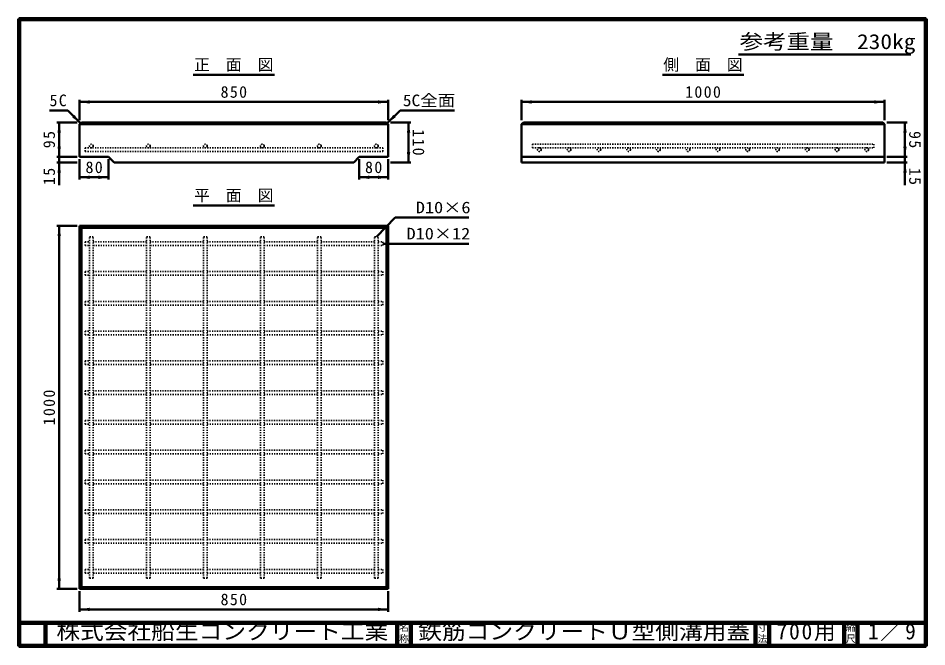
# Model space of a CAD drawing. Units: millimetres, scale not verified. Extents: x 100 to 4105, y 100 to 2870.
import ezdxf
from ezdxf.enums import TextEntityAlignment as Align

# ---------------------------------------------------------------- set-up
doc = ezdxf.new("R2010")
doc.units = ezdxf.units.MM
doc.header["$LTSCALE"] = 5
doc.linetypes.add('USER1', pattern=[2.2, 1, -1.2])
doc.layers.add('V-nasSTD', color=7, linetype='USER1', lineweight=35)
doc.styles.add('ＭＳ ゴシック', font='')
doc.styles.get('ＭＳ ゴシック').set_extended_font_data('MS Gothic')

msp = doc.modelspace()

# ---------------------------------------------------------------- hatches: boundary and pattern name
at = {"layer": 'V-nasSTD'}
for points in [[(415.737, 2508.286), (370.737, 2500.786), (415.737, 2493.286)], [(1685.737, 2493.286), (1730.737, 2500.786), (1685.737, 2508.286)], [(2363.737, 2508.286), (2318.737, 2500.786), (2363.737, 2493.286)], [(3873.737, 2493.286), (3918.737, 2500.786), (3873.737, 2508.286)], [(348.221, 2443.909), (374.737, 2406.786), (337.614, 2433.303)], [(1753.254, 2443.909), (1726.737, 2406.786), (1763.861, 2433.303)], [(288.237, 2365.786), (280.737, 2410.786), (273.237, 2365.786)], [(1813.237, 2365.786), (1820.737, 2410.786), (1828.237, 2365.786)], [(4001.237, 2365.786), (4008.737, 2410.786), (4016.237, 2365.786)], [(273.237, 2303.786), (280.737, 2258.786), (288.237, 2303.786)], [(4016.237, 2303.786), (4008.737, 2258.786), (4001.237, 2303.786)], [(1828.237, 2279.786), (1820.737, 2234.786), (1813.237, 2279.786)], [(288.237, 2189.786), (280.737, 2234.786), (273.237, 2189.786)], [(4001.237, 2189.786), (4008.737, 2234.786), (4016.237, 2189.786)], [(415.737, 2176.286), (370.737, 2168.786), (415.737, 2161.286)], [(453.737, 2161.286), (498.737, 2168.786), (453.737, 2176.286)], [(1647.737, 2176.286), (1602.737, 2168.786), (1647.737, 2161.286)], [(1685.737, 2161.286), (1730.737, 2168.786), (1685.737, 2176.286)], [(288.237, 1909.786), (280.737, 1954.786), (273.237, 1909.786)], [(273.237, 399.786), (280.737, 354.786), (288.237, 399.786)], [(415.737, 257.286), (370.737, 264.786), (415.737, 272.286)], [(1685.737, 272.286), (1730.737, 264.786), (1685.737, 257.286)]]:
    msp.add_hatch(color=256, dxfattribs=at).paths.add_polyline_path(points)

# ---------------------------------------------------------------- linework, layer by layer
at = {"layer": 'V-nasSTD', "linetype": 'Continuous', "lineweight": 100}
for p, q in [((105, 2865), (105, 105)), ((4100, 2865), (105, 2865)), ((4100, 105), (4100, 2865)), ((105, 205), (4100, 205)), ((220, 205), (220, 105)), ((1770, 205), (1770, 105)), ((1830, 205), (1830, 105)), ((3350, 205), (3350, 105)), ((3410, 205), (3410, 105)), ((3740, 205), (3740, 105)), ((3800, 205), (3800, 105)), ((105, 105), (4100, 105))]:
    msp.add_line(p, q, dxfattribs=at)
at = {"layer": 'V-nasSTD', "linetype": 'Continuous', "lineweight": 50}
for p, q in [((3275.5, 2709.753), (4035, 2709.753)), ((871.237, 2620.786), (1230.237, 2620.786)), ((2939.237, 2620.786), (3298.237, 2620.786)), ((370.737, 2510.786), (370.737, 2420.786)), ((1730.737, 2500.786), (370.737, 2500.786)), ((1730.737, 2510.786), (1730.737, 2420.786)), ((2318.737, 2510.786), (2318.737, 2420.786)), ((3918.737, 2500.786), (2318.737, 2500.786)), ((3918.737, 2510.786), (3918.737, 2420.786)), ((318.169, 2463.355), (238.169, 2463.355)), ((374.737, 2406.786), (318.169, 2463.355)), ((1726.737, 2406.786), (1783.306, 2463.355)), ((1783.306, 2463.355), (2023.306, 2463.355)), ((360.737, 2410.786), (270.737, 2410.786)), ((280.737, 2410.786), (280.737, 2258.786)), ((370.737, 2402.786), (378.737, 2410.786)), ((1722.737, 2410.786), (378.737, 2410.786)), ((1722.737, 2410.786), (1730.737, 2402.786)), ((1740.737, 2410.786), (1830.737, 2410.786)), ((1820.737, 2410.786), (1820.737, 2234.786)), ((2318.737, 2402.786), (2326.737, 2410.786)), ((3910.737, 2410.786), (2326.737, 2410.786)), ((3910.737, 2410.786), (3918.737, 2402.786)), ((3928.737, 2410.786), (4018.737, 2410.786)), ((4008.737, 2410.786), (4008.737, 2258.786)), ((370.737, 2402.786), (370.737, 2258.786)), ((1730.737, 2402.786), (370.737, 2402.786)), ((1730.737, 2258.786), (1730.737, 2402.786)), ((2318.737, 2402.786), (2318.737, 2234.786)), ((3918.737, 2402.786), (2318.737, 2402.786)), ((3918.737, 2234.786), (3918.737, 2402.786)), ((360.737, 2258.786), (270.737, 2258.786)), ((280.737, 2258.786), (280.737, 2234.786)), ((370.737, 2258.786), (498.737, 2258.786)), ((370.737, 2248.786), (370.737, 2158.786)), ((498.737, 2258.786), (522.737, 2234.786)), ((498.737, 2248.786), (498.737, 2158.786)), ((1578.737, 2234.786), (1602.737, 2258.786)), ((1602.737, 2258.786), (1730.737, 2258.786)), ((1602.737, 2248.786), (1602.737, 2158.786)), ((1730.737, 2248.786), (1730.737, 2158.786)), ((2318.737, 2258.786), (3918.737, 2258.786)), ((3928.737, 2258.786), (4018.737, 2258.786)), ((4008.737, 2258.786), (4008.737, 2234.786)), ((360.737, 2234.786), (270.737, 2234.786)), ((280.737, 2234.786), (280.737, 2134.786)), ((522.737, 2234.786), (1578.737, 2234.786)), ((1740.737, 2234.786), (1830.737, 2234.786)), ((2318.737, 2234.786), (3918.737, 2234.786)), ((3928.737, 2234.786), (4018.737, 2234.786)), ((4008.737, 2234.786), (4008.737, 2134.786)), ((370.737, 2168.786), (498.737, 2168.786)), ((1602.737, 2168.786), (1730.737, 2168.786)), ((871.237, 2044.786), (1230.237, 2044.786)), ((1678.737, 1906.786), (1761.737, 1991.639)), ((2086.737, 1991.639), (1761.737, 1991.639)), ((270.737, 1954.786), (360.737, 1954.786)), ((280.737, 1954.786), (280.737, 354.786)), ((370.737, 1954.786), (370.737, 354.786)), ((1730.737, 1954.786), (370.737, 1954.786)), ((370.737, 1954.786), (378.737, 1946.786)), ((378.737, 362.786), (378.737, 1946.786)), ((1722.737, 1946.786), (378.737, 1946.786)), ((1722.737, 1946.786), (1730.737, 1954.786)), ((1722.737, 362.786), (1722.737, 1946.786)), ((1730.737, 354.786), (1730.737, 1954.786)), ((2086.737, 1876.386), (1706.737, 1876.386)), ((370.737, 354.786), (378.737, 362.786)), ((378.737, 362.786), (1722.737, 362.786)), ((1722.737, 362.786), (1730.737, 354.786)), ((270.737, 354.786), (360.737, 354.786)), ((370.737, 354.786), (1730.737, 354.786)), ((370.737, 254.786), (370.737, 344.786)), ((1730.737, 254.786), (1730.737, 344.786)), ((1730.737, 264.786), (370.737, 264.786))]:
    msp.add_line(p, q, dxfattribs=at)
at = {"layer": 'V-nasSTD'}
for p, q in [((394.737, 2298.786), (394.737, 2282.786)), ((394.737, 2298.786), (1706.737, 2298.786)), ((1706.737, 2298.786), (1706.737, 2282.786)), ((2366.737, 2314.786), (3870.737, 2314.786)), ((2366.737, 2298.786), (2366.737, 2314.786)), ((2366.737, 2298.786), (3870.737, 2298.786)), ((3870.737, 2298.786), (3870.737, 2314.786)), ((394.737, 2282.786), (1706.737, 2282.786)), ((394.737, 1868.386), (394.737, 1884.386)), ((394.737, 1884.386), (414.737, 1884.386)), ((414.737, 402.786), (414.737, 1906.786)), ((430.737, 1906.786), (414.737, 1906.786)), ((430.737, 402.786), (430.737, 1906.786)), ((665.937, 1884.386), (430.737, 1884.386)), ((665.937, 402.786), (665.937, 1906.786)), ((681.937, 1906.786), (665.937, 1906.786)), ((681.937, 402.786), (681.937, 1906.786)), ((917.137, 1884.386), (681.937, 1884.386)), ((917.137, 402.786), (917.137, 1906.786)), ((933.137, 1906.786), (917.137, 1906.786)), ((933.137, 402.786), (933.137, 1906.786)), ((1168.337, 1884.386), (933.137, 1884.386)), ((1168.337, 402.786), (1168.337, 1906.786)), ((1184.337, 1906.786), (1168.337, 1906.786)), ((1184.337, 402.786), (1184.337, 1906.786)), ((1419.537, 1884.386), (1184.337, 1884.386)), ((1419.537, 402.786), (1419.537, 1906.786)), ((1435.537, 1906.786), (1419.537, 1906.786)), ((1435.537, 402.786), (1435.537, 1906.786)), ((1670.737, 1884.386), (1435.537, 1884.386)), ((1670.737, 402.786), (1670.737, 1906.786)), ((1686.737, 1906.786), (1670.737, 1906.786)), ((1686.737, 402.786), (1686.737, 1906.786)), ((1686.737, 1884.386), (1706.737, 1884.386)), ((1706.737, 1868.386), (1706.737, 1884.386)), ((394.737, 1868.386), (414.737, 1868.386)), ((430.737, 1868.386), (665.937, 1868.386)), ((681.937, 1868.386), (917.137, 1868.386)), ((933.137, 1868.386), (1168.337, 1868.386)), ((1184.337, 1868.386), (1419.537, 1868.386)), ((1435.537, 1868.386), (1670.737, 1868.386)), ((1686.737, 1868.386), (1706.737, 1868.386)), ((394.737, 1737.186), (394.737, 1753.186)), ((394.737, 1753.186), (414.737, 1753.186)), ((394.737, 1737.186), (414.737, 1737.186)), ((665.937, 1753.186), (430.737, 1753.186)), ((430.737, 1737.186), (665.937, 1737.186)), ((917.137, 1753.186), (681.937, 1753.186)), ((681.937, 1737.186), (917.137, 1737.186)), ((1168.337, 1753.186), (933.137, 1753.186)), ((933.137, 1737.186), (1168.337, 1737.186)), ((1419.537, 1753.186), (1184.337, 1753.186)), ((1184.337, 1737.186), (1419.537, 1737.186)), ((1670.737, 1753.186), (1435.537, 1753.186)), ((1435.537, 1737.186), (1670.737, 1737.186)), ((1686.737, 1753.186), (1706.737, 1753.186)), ((1686.737, 1737.186), (1706.737, 1737.186)), ((1706.737, 1737.186), (1706.737, 1753.186)), ((394.737, 1605.986), (394.737, 1621.986)), ((394.737, 1621.986), (414.737, 1621.986)), ((394.737, 1605.986), (414.737, 1605.986)), ((665.937, 1621.986), (430.737, 1621.986)), ((430.737, 1605.986), (665.937, 1605.986)), ((917.137, 1621.986), (681.937, 1621.986)), ((681.937, 1605.986), (917.137, 1605.986)), ((1168.337, 1621.986), (933.137, 1621.986)), ((933.137, 1605.986), (1168.337, 1605.986)), ((1419.537, 1621.986), (1184.337, 1621.986)), ((1184.337, 1605.986), (1419.537, 1605.986)), ((1670.737, 1621.986), (1435.537, 1621.986)), ((1435.537, 1605.986), (1670.737, 1605.986)), ((1686.737, 1621.986), (1706.737, 1621.986)), ((1686.737, 1605.986), (1706.737, 1605.986)), ((1706.737, 1605.986), (1706.737, 1621.986)), ((394.737, 1474.786), (394.737, 1490.786)), ((394.737, 1490.786), (414.737, 1490.786)), ((665.937, 1490.786), (430.737, 1490.786)), ((917.137, 1490.786), (681.937, 1490.786)), ((1168.337, 1490.786), (933.137, 1490.786)), ((1419.537, 1490.786), (1184.337, 1490.786)), ((1670.737, 1490.786), (1435.537, 1490.786)), ((1686.737, 1490.786), (1706.737, 1490.786)), ((1706.737, 1474.786), (1706.737, 1490.786)), ((394.737, 1474.786), (414.737, 1474.786)), ((430.737, 1474.786), (665.937, 1474.786)), ((681.937, 1474.786), (917.137, 1474.786)), ((933.137, 1474.786), (1168.337, 1474.786)), ((1184.337, 1474.786), (1419.537, 1474.786)), ((1435.537, 1474.786), (1670.737, 1474.786)), ((1686.737, 1474.786), (1706.737, 1474.786)), ((394.737, 1343.586), (394.737, 1359.586)), ((394.737, 1359.586), (414.737, 1359.586)), ((394.737, 1343.586), (414.737, 1343.586)), ((665.937, 1359.586), (430.737, 1359.586)), ((430.737, 1343.586), (665.937, 1343.586)), ((917.137, 1359.586), (681.937, 1359.586)), ((681.937, 1343.586), (917.137, 1343.586)), ((1168.337, 1359.586), (933.137, 1359.586)), ((933.137, 1343.586), (1168.337, 1343.586)), ((1419.537, 1359.586), (1184.337, 1359.586)), ((1184.337, 1343.586), (1419.537, 1343.586)), ((1670.737, 1359.586), (1435.537, 1359.586)), ((1435.537, 1343.586), (1670.737, 1343.586)), ((1686.737, 1359.586), (1706.737, 1359.586)), ((1686.737, 1343.586), (1706.737, 1343.586)), ((1706.737, 1343.586), (1706.737, 1359.586)), ((394.737, 1212.386), (394.737, 1228.386)), ((394.737, 1228.386), (414.737, 1228.386)), ((394.737, 1212.386), (414.737, 1212.386)), ((665.937, 1228.386), (430.737, 1228.386)), ((430.737, 1212.386), (665.937, 1212.386)), ((917.137, 1228.386), (681.937, 1228.386)), ((681.937, 1212.386), (917.137, 1212.386)), ((1168.337, 1228.386), (933.137, 1228.386)), ((933.137, 1212.386), (1168.337, 1212.386)), ((1419.537, 1228.386), (1184.337, 1228.386)), ((1184.337, 1212.386), (1419.537, 1212.386)), ((1670.737, 1228.386), (1435.537, 1228.386)), ((1435.537, 1212.386), (1670.737, 1212.386)), ((1686.737, 1228.386), (1706.737, 1228.386)), ((1686.737, 1212.386), (1706.737, 1212.386)), ((1706.737, 1212.386), (1706.737, 1228.386)), ((394.737, 1081.186), (394.737, 1097.186)), ((394.737, 1097.186), (414.737, 1097.186)), ((665.937, 1097.186), (430.737, 1097.186)), ((917.137, 1097.186), (681.937, 1097.186)), ((1168.337, 1097.186), (933.137, 1097.186)), ((1419.537, 1097.186), (1184.337, 1097.186)), ((1670.737, 1097.186), (1435.537, 1097.186)), ((1686.737, 1097.186), (1706.737, 1097.186)), ((1706.737, 1081.186), (1706.737, 1097.186)), ((394.737, 1081.186), (414.737, 1081.186)), ((430.737, 1081.186), (665.937, 1081.186)), ((681.937, 1081.186), (917.137, 1081.186)), ((933.137, 1081.186), (1168.337, 1081.186)), ((1184.337, 1081.186), (1419.537, 1081.186)), ((1435.537, 1081.186), (1670.737, 1081.186)), ((1686.737, 1081.186), (1706.737, 1081.186)), ((394.737, 949.986), (394.737, 965.986)), ((394.737, 965.986), (414.737, 965.986)), ((665.937, 965.986), (430.737, 965.986)), ((917.137, 965.986), (681.937, 965.986)), ((1168.337, 965.986), (933.137, 965.986)), ((1419.537, 965.986), (1184.337, 965.986)), ((1670.737, 965.986), (1435.537, 965.986)), ((1686.737, 965.986), (1706.737, 965.986)), ((1706.737, 949.986), (1706.737, 965.986)), ((394.737, 949.986), (414.737, 949.986)), ((430.737, 949.986), (665.937, 949.986)), ((681.937, 949.986), (917.137, 949.986)), ((933.137, 949.986), (1168.337, 949.986)), ((1184.337, 949.986), (1419.537, 949.986)), ((1435.537, 949.986), (1670.737, 949.986)), ((1686.737, 949.986), (1706.737, 949.986)), ((394.737, 818.786), (394.737, 834.786)), ((394.737, 834.786), (414.737, 834.786)), ((394.737, 818.786), (414.737, 818.786)), ((665.937, 834.786), (430.737, 834.786)), ((430.737, 818.786), (665.937, 818.786)), ((917.137, 834.786), (681.937, 834.786)), ((681.937, 818.786), (917.137, 818.786)), ((1168.337, 834.786), (933.137, 834.786)), ((933.137, 818.786), (1168.337, 818.786)), ((1419.537, 834.786), (1184.337, 834.786)), ((1184.337, 818.786), (1419.537, 818.786)), ((1670.737, 834.786), (1435.537, 834.786)), ((1435.537, 818.786), (1670.737, 818.786)), ((1686.737, 834.786), (1706.737, 834.786)), ((1686.737, 818.786), (1706.737, 818.786)), ((1706.737, 818.786), (1706.737, 834.786)), ((394.737, 687.586), (394.737, 703.586)), ((394.737, 703.586), (414.737, 703.586)), ((394.737, 687.586), (414.737, 687.586)), ((665.937, 703.586), (430.737, 703.586)), ((430.737, 687.586), (665.937, 687.586)), ((917.137, 703.586), (681.937, 703.586)), ((681.937, 687.586), (917.137, 687.586)), ((1168.337, 703.586), (933.137, 703.586)), ((933.137, 687.586), (1168.337, 687.586)), ((1419.537, 703.586), (1184.337, 703.586)), ((1184.337, 687.586), (1419.537, 687.586)), ((1670.737, 703.586), (1435.537, 703.586)), ((1435.537, 687.586), (1670.737, 687.586)), ((1686.737, 703.586), (1706.737, 703.586)), ((1686.737, 687.586), (1706.737, 687.586)), ((1706.737, 687.586), (1706.737, 703.586)), ((394.737, 556.386), (394.737, 572.386)), ((394.737, 572.386), (414.737, 572.386)), ((665.937, 572.386), (430.737, 572.386)), ((917.137, 572.386), (681.937, 572.386)), ((1168.337, 572.386), (933.137, 572.386)), ((1419.537, 572.386), (1184.337, 572.386)), ((1670.737, 572.386), (1435.537, 572.386)), ((1686.737, 572.386), (1706.737, 572.386)), ((1706.737, 556.386), (1706.737, 572.386)), ((394.737, 556.386), (414.737, 556.386)), ((430.737, 556.386), (665.937, 556.386)), ((681.937, 556.386), (917.137, 556.386)), ((933.137, 556.386), (1168.337, 556.386)), ((1184.337, 556.386), (1419.537, 556.386)), ((1435.537, 556.386), (1670.737, 556.386)), ((1686.737, 556.386), (1706.737, 556.386)), ((394.737, 425.186), (394.737, 441.186)), ((394.737, 441.186), (414.737, 441.186)), ((665.937, 441.186), (430.737, 441.186)), ((917.137, 441.186), (681.937, 441.186)), ((1168.337, 441.186), (933.137, 441.186)), ((1419.537, 441.186), (1184.337, 441.186)), ((1670.737, 441.186), (1435.537, 441.186)), ((1686.737, 441.186), (1706.737, 441.186)), ((1706.737, 425.186), (1706.737, 441.186)), ((394.737, 425.186), (414.737, 425.186)), ((430.737, 402.786), (414.737, 402.786)), ((430.737, 425.186), (665.937, 425.186)), ((681.937, 402.786), (665.937, 402.786)), ((681.937, 425.186), (917.137, 425.186)), ((933.137, 402.786), (917.137, 402.786)), ((933.137, 425.186), (1168.337, 425.186)), ((1184.337, 402.786), (1168.337, 402.786)), ((1184.337, 425.186), (1419.537, 425.186)), ((1435.537, 402.786), (1419.537, 402.786)), ((1435.537, 425.186), (1670.737, 425.186)), ((1686.737, 402.786), (1670.737, 402.786)), ((1686.737, 425.186), (1706.737, 425.186))]:
    msp.add_line(p, q, dxfattribs=at)
at = {"layer": 'V-nasSTD', "linetype": 'Continuous', "lineweight": 13}
msp.add_lwpolyline([(100, 100), (100, 2870), (4105, 2870), (4105, 100)], close=True, dxfattribs=at)
at = {"layer": 'V-nasSTD'}
for centre in [(422.737, 2306.786), (673.937, 2306.786), (925.137, 2306.786), (1176.337, 2306.786), (1427.537, 2306.786), (1678.737, 2306.786), (2397.137, 2290.786), (2528.337, 2290.786), (2659.537, 2290.786), (2790.737, 2290.786), (2921.937, 2290.786), (3053.137, 2290.786), (3184.337, 2290.786), (3315.537, 2290.786), (3446.737, 2290.786), (3577.937, 2290.786), (3709.137, 2290.786), (3840.337, 2290.786)]:
    msp.add_circle(centre, 8, dxfattribs=at)

# ---------------------------------------------------------------- texts
at = {"layer": 'V-nasSTD', "style": 'ＭＳ ゴシック'}
for s, height, width, p in [('参考重量\u3000230kg', 65.98, 1.15, (3279.5, 2799.753)), ('5C全面', 51.32, 1.1, (1795.306, 2533.355)), ('D10×6', 51.32, 1.15, (1852.737, 2061.639)), ('D10×12', 51.32, 1.15, (1811.737, 1946.386)), ('株式会社船生コンクリート工業', 69.65, 1.1, (268.25, 202.55)), ('鉄筋コンクリートＵ型側溝用蓋', 69.65, 1.1, (1863.25, 202.47))]:
    msp.add_text(s, height=height, dxfattribs=dict(at, width=width)).set_placement(p, align=Align.TOP_LEFT)
for s, height, p in [('正\u3000面\u3000図', 51.32, (875.237, 2690.786)), ('側\u3000面\u3000図', 51.32, (2943.237, 2690.786)), ('平\u3000面\u3000図', 51.32, (875.237, 2114.786)), ('名', 30.79, (1778.982, 200.999)), ('寸', 30.79, (3358.982, 200.999)), ('縮', 30.79, (3748.982, 200.999)), ('称', 30.79, (1778.976, 151.01)), ('法', 30.79, (3358.976, 151.01)), ('尺', 30.79, (3748.976, 151.01))]:
    msp.add_text(s, height=height, dxfattribs=at).set_placement(p, align=Align.TOP_LEFT)
at = {"layer": 'V-nasSTD', "attachment_point": 1, "style": 'ＭＳ ゴシック'}
for s, insert, char_height in [('\\T1.17;850', (992.237, 2570.786), 51.32), ('\\T1.17;1000', (3039.737, 2570.786), 51.32), ('\\T1.17;5C', (238.169, 2533.355), 51.32), ('\\T1.17;80', (396.917, 2238.786), 51.32), ('\\T1.17;80', (1628.917, 2238.786), 51.32), ('\\T1.17;850', (992.237, 334.786), 51.32), ('\\T1.16;700用', (3442.75, 202.508), 69.65), ('\\T1.15;1／9', (3845.521, 202.582), 69.65)]:
    msp.add_mtext(s, dxfattribs=dict(at, insert=insert, char_height=char_height))
at = {"layer": 'V-nasSTD', "char_height": 51.32, "attachment_point": 1, "style": 'ＭＳ ゴシック'}
for s, insert, rotation in [('\\T1.17;95', (210.737, 2296.966), 90), ('\\T1.17;110', (1890.737, 2381.286), 270), ('\\T1.17;95', (4078.737, 2372.607), 270), ('\\T1.17;15', (210.737, 2134.786), 90), ('\\T1.17;15', (4078.737, 2210.786), 270), ('\\T1.17;1000', (210.737, 1075.786), 90)]:
    msp.add_mtext(s, dxfattribs=dict(at, insert=insert, rotation=rotation))

doc.saveas('drawing.dxf')
